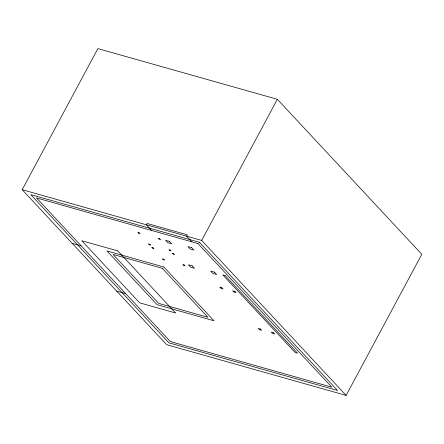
<?xml version="1.0" encoding="UTF-8"?>
<svg xmlns="http://www.w3.org/2000/svg" width="444" height="444" viewBox="0 0 444 444"><rect width="100%" height="100%" fill="white"/><g stroke="black" fill="none" stroke-linecap="round" stroke-linejoin="round"><path stroke-width="0.67" d="M22.2 189.71L97.869 48.59L277.35 99.306L421.8 254.29L346.131 395.41L166.65 344.694L22.2 189.71L201.681 240.42L346.131 395.41M201.681 240.42L277.35 99.306M72.167 243.318L81.163 245.859M116.694 291.098L125.691 293.639M191.908 241.841L186.619 236.164L187.335 234.837L147.075 223.465L146.365 224.792L151.654 230.464M199.456 242.302L30.769 194.639L168.875 342.818L337.562 390.481L199.456 242.302M197.974 243.551L36.486 197.924L170.357 341.564L331.846 387.196L197.974 243.551M169.414 241.37L165.623 240.304L167.849 242.69L171.639 243.762L169.414 241.37M191.675 247.663L187.89 246.592L190.115 248.984L193.906 250.05L191.675 247.663M139.211 232.895L137.873 232.517L138.65 233.35L139.988 233.727L139.211 232.895M159.657 238.672L158.336 238.295L159.113 239.133L160.434 239.505L159.657 238.672M149.839 244.3L148.507 243.923L149.284 244.761L150.616 245.138L149.839 244.3M170.291 250.077L168.964 249.706L169.741 250.538L171.068 250.916L170.291 250.077M153.13 247.83L151.793 247.452L152.57 248.285L153.907 248.662L153.13 247.83M173.576 253.607L172.25 253.23L173.032 254.068L174.353 254.44L173.576 253.607M192.241 265.862L188.45 264.791L190.676 267.183L194.466 268.254L192.241 265.862M214.502 272.155L210.717 271.084L212.942 273.471L216.728 274.542L214.502 272.155M225.141 275.524L222.771 274.853L295.127 352.492L297.497 353.163L225.141 275.524M163.758 259.235L162.426 258.858L163.203 259.696L164.535 260.073L163.758 259.235M184.21 265.013L182.884 264.641L183.661 265.473L184.987 265.851L184.21 265.013M117.799 250.916L81.796 240.742L139.677 302.847L175.68 313.02L117.799 250.916M163.853 267.005L107.026 250.949L157.121 304.701L213.941 320.751L163.853 267.005M162.288 268.326L113.042 254.412L158.686 303.38L207.925 317.294L162.288 268.326M221.8 287.668L219.669 287.063L220.929 288.417L223.06 289.016L221.8 287.668M234.826 291.347L232.695 290.742L233.955 292.096L236.086 292.696L234.826 291.347M260.351 329.026L258.219 328.427L259.468 329.77L261.599 330.369L260.351 329.026M273.376 332.706L271.245 332.106L272.499 333.45L274.625 334.049L273.376 332.706"/></g></svg>
